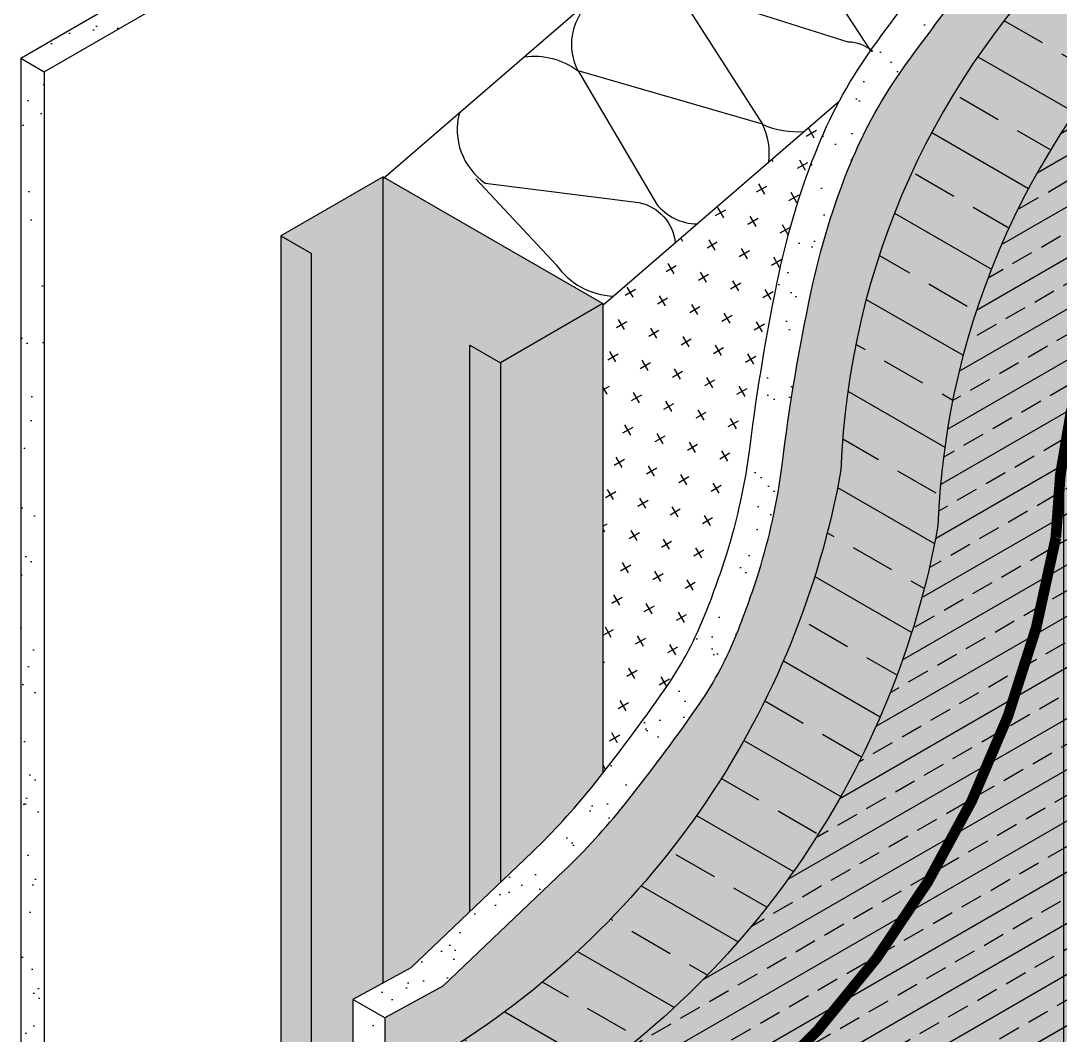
# Model space of a CAD drawing. Extents: x -133.4 to -82.4, y 313.3 to 379.3.
# Drawn here: x -122.64 to -113.84, y 360.3 to 368.89 of the extents above; entities that cross this region are included whole.
import ezdxf

# ---------------------------------------------------------------- set-up
doc = ezdxf.new("R2010")
doc.units = 0
doc.header["$LTSCALE"] = 1.5
doc.header["$MEASUREMENT"] = 0
doc.linetypes.add('DASHED', pattern=[0.75, 0.5, -0.25])
doc.layers.add('EXTERIOR INSULATION', color=7, linetype='CONTINUOUS', true_color=0xcdd69f)
doc.layers.add('Tyvek CommercialWrap', color=7, linetype='DASHED', true_color=0x00538e)
for name, color, linetype in [('INSULATION', 241, 'CONTINUOUS'), ('STRUCTURE', 250, 'CONTINUOUS'), ('structure_shading', 9, 'CONTINUOUS'), ('TEXT', 7, 'CONTINUOUS')]:
    doc.layers.add(name, color=color, linetype=linetype)
doc.layers.add('Metal Stud', color=250, linetype='CONTINUOUS', lineweight=18)
doc.styles.add('DETAILS', font='sanss___.ttf', dxfattribs={"height": 1})
doc.dimstyles.new('TYVEKDETAILS', dxfattribs={"dimscale": 6, "dimtxt": 1.5, "dimasz": 0.1, "dimexe": 0.75, "dimexo": 0.75, "dimgap": 0.75, "dimtad": 0, "dimtih": 1, "dimtoh": 1, "dimdec": 4, "dimzin": 0, "dimdsep": 46, "dimlunit": 4, "dimtxsty": 'DETAILS', "dimcen": 0.0625, "dimadec": 0, "dimazin": 0, "dimtfac": 1, "dimtdec": 4, "dimtofl": 0, "dimtmove": 0, "dimatfit": 3, "dimfxl": 1, "dimfrac": 2, "dimtolj": 1, "dimtzin": 0, "dimarcsym": 0})
pattern_1 = [(37.5, (79.94024, -57.05706), (-0.0157483, 0.481706), [0, -0.38, 0, -0.425, 0, -0.40625]), (7.5, (79.94024, -57.05706), (0.442444, 0.7055365), [0, -0.205, 0, -0.3425, 0, -0.13125]), (327.5, (79.63274, -57.05706), (0.7785355, 0.0014148), [0, -0.125, 0, -0.45, 0, -0.5875]), (317.5, (79.63274, -57.05706), (0.7515317, 0.219419), [0, -0.0625, 0, -0.295, 0, -0.3375])]

# ---------------------------------------------------------------- blocks, each defined once
blk = doc.blocks.new('SS-DGG 3')
at = {"layer": 'INSULATION', "linetype": 'Continuous'}
h = blk.add_hatch(dxfattribs=at)
h.set_pattern_fill('CROSS', color=256, scale=0.8, angle=30, style=0)
h.set_pattern_definition([(30, (79.94024, -57.05706), (0.07320508, 0.27320508), [0.1, -0.3]), (120, (80.00855, -57.07536), (-0.27320508, 0.07320508), [0.1, -0.3])])
h.paths.add_polyline_path([(-9.3863, -7.3849, -0.04506), (-9.0564, -6.3096, -0.026132), (-8.8779, -5.9303), (-10.8765, -7.6562), (-10.8765, -11.614, 0.013785), (-10.3551, -10.9098, 0.055655), (-10.0261, -10.3056, 0.020914), (-9.8297, -9.76, 0.044799), (-9.6322, -8.8518, -0.020731)])
at = {"layer": 'STRUCTURE', "linetype": 'Continuous'}
h = blk.add_hatch(dxfattribs=at)
h.set_pattern_fill('AR-SAND', color=256, scale=0.25, style=0)
h.set_pattern_definition(pattern_1)
h.paths.add_polyline_path([(-2.8822, 1.664), (-3.0808, 1.7803), (-15.8024, -5.5645), (-15.6039, -5.6808)])
h = blk.add_hatch(dxfattribs=at)
h.set_pattern_fill('AR-SAND', color=256, scale=0.25, style=0)
h.set_pattern_definition(pattern_1)
h.paths.add_polyline_path([(-9.3615, -9.008, -0.020731), (-9.1156, -7.5412, -0.04506), (-8.7858, -6.4658, -0.06032), (-8.3164, -5.6231, -0.022567), (-7.1126, -4.1064), (-7.3832, -3.9502, 0.022567), (-8.5871, -5.4669, 0.06032), (-9.0564, -6.3096, 0.04506), (-9.3863, -7.3849, 0.020731), (-9.6322, -8.8518, -0.044799), (-9.8297, -9.76, -0.020914), (-10.0261, -10.3056, -0.055655), (-10.3551, -10.9098, -0.016125), (-10.9688, -11.7307, -0.033704), (-11.4763, -12.2846), (-12.5013, -13.2624), (-12.9923, -13.5303), (-12.7217, -13.6865), (-12.2307, -13.4186), (-11.2056, -12.4409, 0.033704), (-10.6982, -11.8869, 0.016125), (-10.0844, -11.066, 0.055655), (-9.7555, -10.4618, 0.020914), (-9.5591, -9.9162, 0.044799)])
h.paths.add_polyline_path([(0, 0), (-0.2852, 0.156), (-7.3832, -3.9502), (-7.1126, -4.1064)])
at = {"layer": 'STRUCTURE', "true_color": 0xffff42}
blk.add_hatch(color=51, dxfattribs=at).paths.add_polyline_path([(0, 0), (-7.1126, -4.1064, 0.022567), (-8.3164, -5.6231, 0.06032), (-8.7858, -6.4658, 0.04506), (-9.1156, -7.5412, 0.020731), (-9.3615, -9.008, -0.044799), (-9.5591, -9.9162, -0.020914), (-9.7555, -10.4618, -0.055655), (-10.0844, -11.066, -0.016125), (-10.6982, -11.8869, -0.033704), (-11.2056, -12.4409), (-12.2307, -13.4186), (-12.7217, -13.6865), (-12.7217, -23.6818), (0, -16.337)])
at = {"layer": 'STRUCTURE', "linetype": 'Continuous'}
h = blk.add_hatch(dxfattribs=at)
h.set_pattern_fill('AR-SAND', color=256, scale=0.25, style=0)
h.set_pattern_definition(pattern_1)
h.paths.add_polyline_path([(-15.6039, -5.6808), (-15.8024, -5.5645), (-15.8024, -21.9032), (-15.6039, -22.0178)])
h = blk.add_hatch(dxfattribs=at)
h.set_pattern_fill('AR-SAND', color=256, scale=0.25, style=0)
h.set_pattern_definition(pattern_1)
h.paths.add_polyline_path([(-12.7217, -13.6865), (-12.9923, -13.5303), (-12.9923, -23.5256), (-12.7217, -23.6818)])
at = {"layer": 'structure_shading', "linetype": 'Continuous'}
h = blk.add_hatch(color=256, dxfattribs=at)
h.paths.add_polyline_path([(-10.8765, -7.6431), (-11.7425, -8.1431), (-11.7425, -12.5386), (-11.4763, -12.2846, 0.033704), (-10.9688, -11.7307, 0.002339), (-10.8765, -11.614)])
h.paths.add_polyline_path([(-11.7425, -8.1431), (-12.0023, -7.9931), (-12.0023, -12.7864), (-11.7425, -12.5386)], flags=17)
h.paths.add_polyline_path([(-12.0023, -7.9931), (-11.7425, -8.1431), (-10.8765, -7.6431), (-12.7261, -6.5752), (-12.7352, -6.5831), (-12.7352, -13.39), (-12.5013, -13.2624), (-12.0023, -12.7864)])
h.paths.add_polyline_path([(-12.7352, -6.5699), (-13.6012, -7.0699), (-13.3414, -7.2199), (-13.3414, -20.7116), (-12.9923, -20.51), (-12.9923, -13.5303), (-12.7352, -13.39)])
h.paths.add_polyline_path([(-13.3414, -7.2199), (-13.6012, -7.0699), (-13.6012, -20.8616), (-13.3414, -21.0116)])
at = {"layer": 'INSULATION'}
for points in [[(-12.7352, -6.5831), (-6.6104, -1.2939), (-6.4893, -1.224)], [(-10.8765, -7.6562), (-8.8779, -5.9303)]]:
    blk.add_lwpolyline(points, dxfattribs=at)
for points in [[(-8.5962, -5.5077, 0.181591), (-8.8017, -5.4301), (-10.1956, -4.9864, -0.239933), (-10.0637, -4.3679, -0.341802), (-9.3929, -4.3097), (-8.6135, -5.5027, 0.008142), (-8.5981, -5.5103)], [(-9.4747, -6.4457, 0.152021), (-9.5257, -6.1257), (-11.0863, -5.6739, -0.325477), (-10.9958, -5.1011, -0.302249), (-10.2594, -4.9794), (-9.5257, -6.1257, 0.130237), (-9.173, -6.1851)], [(-11.5428, -5.5534, -0.193339), (-11.0863, -5.6739), (-10.425, -6.799, 0.221757), (-10.0807, -6.969)], [(-12.0916, -6.0273, 0.316806), (-11.8721, -6.6235), (-10.572, -6.787, -0.326313), (-10.2645, -7.1277)], [(-11.9534, -6.5858), (-11.2716, -7.3148, 0.231033), (-10.7885, -7.5803)]]:
    blk.add_lwpolyline(points, format="xyb", dxfattribs=at)
at = {"layer": 'STRUCTURE'}
for p, q in [((-15.8024, -5.5645), (-3.0808, 1.7803)), ((-15.6039, -5.6808), (-2.8822, 1.664)), ((-15.8024, -5.5645), (-15.8024, -21.9032)), ((-15.8024, -5.5645), (-15.6039, -5.6808)), ((-15.6039, -5.6808), (-15.6039, -22.0178)), ((-12.7352, -6.5699), (-13.6012, -7.0699)), ((-10.8765, -7.6431), (-11.7425, -8.1431)), ((-12.5013, -13.2624), (-12.9923, -13.5303)), ((-12.2307, -13.4186), (-12.7217, -13.6865)), ((-12.9923, -13.5303), (-12.9923, -23.5256)), ((-12.7217, -13.6865), (-12.9923, -13.5303)), ((-12.7217, -13.6865), (-12.7217, -23.6818))]:
    blk.add_line(p, q, dxfattribs=at)
at = {"layer": 'STRUCTURE', "linetype": 'Continuous'}
for p, q in [((-12.7352, -13.39), (-12.7352, -6.5699)), ((-12.7352, -6.5699), (-10.8765, -7.6431)), ((-13.6012, -7.0699), (-13.3414, -7.2199)), ((-13.6012, -7.0699), (-13.6012, -20.8616)), ((-13.3414, -21.0116), (-13.3414, -7.2199)), ((-10.8765, -7.6431), (-10.8765, -11.614)), ((-12.0023, -12.7864), (-12.0023, -7.9931)), ((-12.0023, -7.9931), (-11.7425, -8.1431)), ((-11.7425, -8.1431), (-11.7425, -12.5386))]:
    blk.add_line(p, q, dxfattribs=at)
at = {"layer": 'STRUCTURE'}
for points in [[(-12.5013, -13.2624), (-11.4763, -12.2846, 0.033704), (-10.9688, -11.7307, 0.016125), (-10.3551, -10.9098, 0.055655), (-10.0261, -10.3056, 0.020914), (-9.8297, -9.76, 0.044799), (-9.6322, -8.8518, -0.020731), (-9.3863, -7.3849, -0.04506), (-9.0564, -6.3096, -0.06032), (-8.5871, -5.4669, -0.022567), (-7.3832, -3.9502)], [(-12.2307, -13.4186), (-11.2056, -12.4409, 0.033704), (-10.6982, -11.8869, 0.016125), (-10.0844, -11.066, 0.055655), (-9.7555, -10.4618, 0.020914), (-9.5591, -9.9162, 0.044799), (-9.3615, -9.008, -0.020731), (-9.1156, -7.5412, -0.04506), (-8.7858, -6.4658, -0.06032), (-8.3164, -5.6231, -0.022567), (-7.1126, -4.1064)]]:
    blk.add_lwpolyline(points, format="xyb", dxfattribs=at)

msp = doc.modelspace()

# ---------------------------------------------------------------- hatches: boundary and pattern name
at = {"layer": 'EXTERIOR INSULATION', "linetype": 'Continuous'}
h = msp.add_hatch(color=256, dxfattribs=at)
h.paths.add_polyline_path([(-118.1939, 359.7062), (-118.238, 359.681), (-118.238, 350.2689), (-106.0163, 357.3251), (-106.0163, 373.0848), (-106.4678, 372.8241, 0.000666), (-112.8288, 369.1516, 0.196717), (-114.8791, 364.6127, -0.211527)])
h.paths.add_polyline_path([(-119.0141, 360.1798), (-119.0582, 360.1546), (-118.238, 359.681), (-118.1939, 359.7062, 0.211527), (-114.8791, 364.6127, -0.196717), (-112.8288, 369.1516, -0.000666), (-106.4678, 372.8241), (-106.0163, 373.0848), (-106.8365, 373.5583), (-107.288, 373.2977, 0.000666), (-113.649, 369.6251, 0.196717), (-115.6993, 365.0863, -0.211527)])
h.paths.add_polyline_path([(-118.238, 359.681), (-119.0582, 360.1546), (-119.0582, 350.7425), (-118.238, 350.2689)])
h = msp.add_hatch(dxfattribs=at)
h.set_pattern_fill('ANSI33', color=250, scale=3, angle=105, style=0)
h.set_pattern_definition([(150, (-972.56595, -525.1429), (-0.375, -0.64951905), []), (150, (-972.7032, -524.6306), (-0.375, -0.64951905), [0.375, -0.1875])])
h.paths.add_polyline_path([(-106.4678, 372.8241), (-106.0163, 373.0848), (-106.8365, 373.5583), (-107.288, 373.2977, 0.000666), (-113.649, 369.6251, 0.196717), (-115.6993, 365.0863, -0.211527), (-119.0141, 360.1798), (-119.0582, 360.1546), (-118.238, 359.681), (-118.1939, 359.7062, 0.211527), (-114.8791, 364.6127, -0.196717), (-112.8288, 369.1516, -0.000666)])
h.paths.add_polyline_path([(-118.238, 359.681), (-119.0582, 360.1546), (-119.0582, 350.7425), (-118.238, 350.2689)])
h = msp.add_hatch(dxfattribs=at)
h.set_pattern_fill('ANSI33', color=250, scale=1.5, angle=345, style=0)
h.set_pattern_definition([(30, (-972.56595, -525.1429), (-0.1875, 0.32475953), []), (30, (-972.30982, -525.2115), (-0.1875, 0.32475953), [0.1875, -0.09375])])
h.paths.add_polyline_path([(-114.8791, 364.6127, -0.196717), (-112.8288, 369.1516, -0.000666), (-106.4678, 372.8241), (-106.0163, 373.0848), (-106.0163, 357.3251), (-118.238, 350.2689), (-118.238, 359.681), (-118.1939, 359.7062, 0.211527)])
at = {"layer": 'Tyvek CommercialWrap', "true_color": 0xffffff}
msp.add_hatch(color=7, dxfattribs=at).paths.add_polyline_path([(-106.0163, 371.9301, 0.00065), (-112.2221, 368.3473, 0.150121), (-113.7759, 365.4661, -0.245004), (-117.6804, 358.8479), (-118.238, 358.5288), (-118.238, 350.2689), (-106.0163, 357.3251)])
at = {"layer": 'Tyvek CommercialWrap', "linetype": 'Continuous', "true_color": 0x00538e}
h = msp.add_hatch(dxfattribs=at)
h.set_pattern_fill('ANSI31', color=154, scale=30, angle=165, style=0)
h.set_pattern_definition([(210, (-972.566, -525.143), (1.875, -3.247595), [])])
h.paths.add_polyline_path([(-106.0163, 371.9301, 0.00065), (-112.2221, 368.3473, 0.194543), (-113.8817, 364.5113, -0.214565), (-117.6804, 358.8479), (-118.238, 358.5288), (-118.238, 350.2689), (-106.0163, 357.3251)])
h = msp.add_hatch(dxfattribs=at)
h.set_pattern_fill('ANSI31', color=154, scale=30, angle=225, style=0)
h.set_pattern_definition([(270, (-972.566, -525.143), (3.75, -9e-16), [])])
h.paths.add_polyline_path([(-106.0163, 371.9301, 0.00065), (-112.2221, 368.3473, 0.194543), (-113.8817, 364.5113, -0.214565), (-117.6804, 358.8479), (-118.238, 358.5288), (-118.238, 350.2689), (-106.0163, 357.3251)])

# ---------------------------------------------------------------- linework, layer by layer
at = {"layer": 'EXTERIOR INSULATION', "color": 7, "linetype": 'Continuous', "flags": 128}
msp.add_lwpolyline([(-106.8365, 373.5583), (-107.288, 373.2977, 0.000666), (-113.649, 369.6251, 0.196717), (-115.6993, 365.0863, -0.211527), (-119.0141, 360.1798), (-119.0582, 360.1546), (-119.0582, 350.7425)], format="xyb", dxfattribs=at)
msp.add_lwpolyline([(-106.0163, 357.3251), (-106.0163, 373.0848), (-106.4678, 372.8241, 0.000666), (-112.8288, 369.1516, 0.196717), (-114.8791, 364.6127, -0.211527), (-118.1939, 359.7062), (-118.238, 359.681), (-118.238, 350.2689)], format="xyb", close=True, dxfattribs=at)
at = {"layer": 'Tyvek CommercialWrap', "const_width": 0.09, "flags": 128}
msp.add_lwpolyline([(-106.0163, 371.9301, 0.00065), (-112.2221, 368.3473, 0.194543), (-113.8817, 364.5113, -0.214565), (-117.6804, 358.8479), (-118.238, 358.5288), (-118.238, 350.2689), (-106.0163, 357.3251)], format="xyb", close=True, dxfattribs=at)

# ---------------------------------------------------------------- block references
at = {"layer": 'Metal Stud', "color": 1}
msp.add_blockref('SS-DGG 3', (-106.8365, 374.1357), dxfattribs=at)

# ---------------------------------------------------------------- leaders
at = {"layer": 'TEXT'}
msp.add_leader([(-115.1658, 358.0071), (-102.5171, 360.9577), (-101.4504, 360.9575)], dimstyle='TYVEKDETAILS', override={"dimfxl": 3}, dxfattribs=at)

doc.saveas('drawing.dxf')
